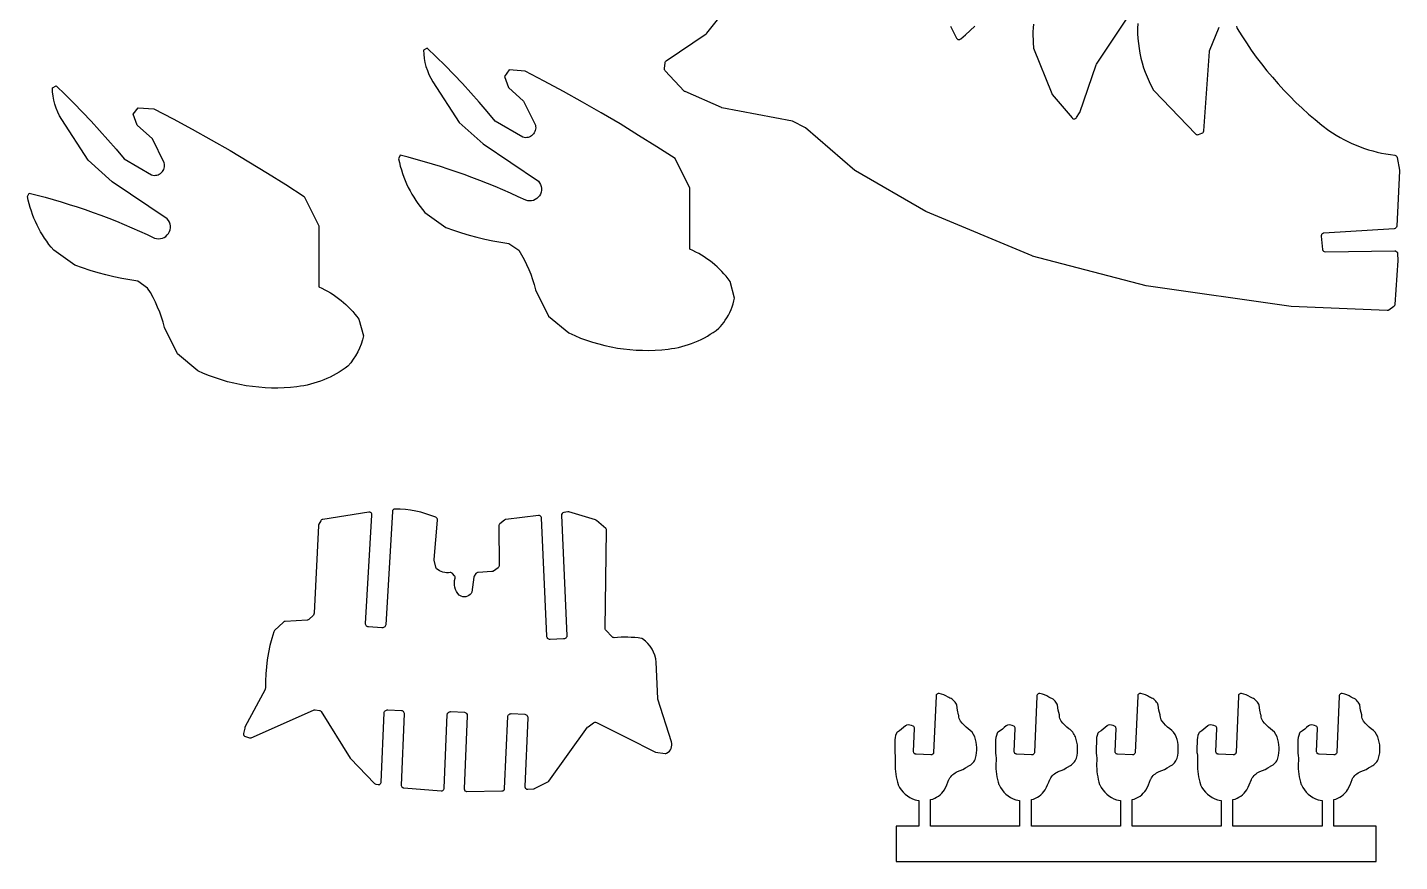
# Model space of a CAD drawing. Header units: millimetres. Extents: x -589 to -2, y 2 to 749.
# Drawn here: x -341.2 to -137, y 181.2 to 305.4 of the extents above; entities that cross this region are included whole.
import ezdxf

# ---------------------------------------------------------------- set-up
doc = ezdxf.new("R2010")
doc.units = ezdxf.units.MM
doc.header["$MEASUREMENT"] = 0

msp = doc.modelspace()

# ---------------------------------------------------------------- linework, layer by layer
for points in [[(-161.27, 305.56), (-161.2, 305.34), (-161.15, 305.23), (-160.47, 304.13), (-159.77, 303.06), (-159.05, 302), (-158.3, 300.96), (-157.53, 299.94), (-156.73, 298.93), (-155.91, 297.95), (-155.07, 296.99), (-154.2, 296.04), (-153.31, 295.12), (-152.4, 294.22), (-151.47, 293.34), (-150.51, 292.48), (-149.54, 291.65), (-148.54, 290.83), (-147.53, 290.05), (-146.97, 289.67), (-146.41, 289.32), (-145.84, 288.99), (-145.25, 288.67), (-144.66, 288.37), (-144.06, 288.09), (-143.45, 287.83), (-142.84, 287.59), (-142.21, 287.37), (-141.58, 287.16), (-140.95, 286.98), (-140.3, 286.82), (-139.66, 286.67), (-139, 286.55), (-138.35, 286.45), (-137.69, 286.37), (-137.56, 286.33), (-137.46, 286.25), (-137.38, 286.15), (-137.33, 286.03), (-136.99, 284.11), (-136.98, 284.01), (-137.4, 275.8), (-137.43, 275.65), (-137.51, 275.53), (-137.62, 275.45), (-137.76, 275.42), (-148.27, 274.75), (-148.35, 274.74), (-148.42, 274.71), (-148.49, 274.67), (-148.55, 274.61), (-148.59, 274.54), (-148.62, 274.47), (-148.64, 274.39), (-148.63, 274.31), (-148.45, 272.33), (-148.4, 272.19), (-148.31, 272.07), (-148.19, 272), (-148.04, 271.97), (-137.67, 272.1), (-137.6, 272.1), (-137.52, 272.07), (-137.4, 271.99), (-137.31, 271.87), (-137.27, 271.73), (-137.24, 270.68), (-137.66, 264.14), (-137.68, 264.05), (-137.72, 263.97), (-137.77, 263.9), (-137.84, 263.84), (-138.58, 263.3), (-138.7, 263.25), (-138.83, 263.23), (-153.09, 263.83), (-174.69, 266.93), (-191.61, 271.35), (-191.67, 271.36), (-207.51, 278), (-217.98, 284.01), (-218.04, 284.06), (-225.41, 290.45), (-225.49, 290.5), (-227.23, 291.39), (-227.34, 291.43), (-237.84, 293.42), (-237.92, 293.45), (-243.32, 295.82), (-243.39, 295.85), (-243.44, 295.9), (-246.29, 298.93), (-246.34, 299), (-246.37, 299.08), (-246.39, 299.16), (-246.39, 299.24), (-246.29, 300.12), (-246.28, 300.21), (-246.24, 300.29), (-246.19, 300.36), (-246.13, 300.41), (-240.17, 304.43), (-240.08, 304.51), (-237.92, 307.22)], [(-191.48, 305.87), (-191.52, 305.3), (-191.55, 304.72), (-191.55, 304.14), (-191.54, 303.56), (-191.52, 302.98), (-191.47, 302.41), (-191.45, 302.29), (-188.76, 295.53), (-188.74, 295.47), (-188.7, 295.41), (-185.71, 291.9), (-185.65, 291.83), (-185.57, 291.78), (-185.48, 291.76), (-185.39, 291.76), (-185.29, 291.77), (-185.21, 291.81), (-185.13, 291.87), (-185.07, 291.95), (-184.62, 292.64), (-184.58, 292.73), (-182.16, 299.8), (-182.11, 299.9), (-176.84, 307.8)], [(-203.83, 305.58), (-202.91, 303.78), (-202.86, 303.7), (-202.8, 303.63), (-202.72, 303.59), (-202.63, 303.56), (-202.54, 303.56), (-202.45, 303.57), (-202.37, 303.6), (-202.29, 303.65), (-201.58, 304.27), (-200.88, 304.9), (-200.2, 305.55)], [(-175.95, 305.93), (-175.97, 305.19), (-175.97, 304.45), (-175.93, 303.71), (-175.86, 302.98), (-175.76, 302.25), (-175.64, 301.52), (-175.48, 300.8), (-175.3, 300.09), (-175.08, 299.38), (-174.84, 298.69), (-174.57, 298), (-174.27, 297.32), (-173.94, 296.66), (-173.58, 296.01), (-173.52, 295.92), (-167.34, 289.53), (-167.26, 289.46), (-167.15, 289.42), (-167.04, 289.41), (-166.93, 289.43), (-166.39, 289.62), (-166.28, 289.67), (-166.2, 289.75), (-166.14, 289.85), (-166.12, 289.96), (-165.29, 301.78), (-165.28, 301.89), (-163.84, 305.42)], [(-285.74, 286.34), (-285.97, 285.82), (-285.85, 285.27), (-285.71, 284.72), (-285.56, 284.18), (-285.38, 283.64), (-285.2, 283.11), (-284.99, 282.59), (-284.77, 282.07), (-284.53, 281.57), (-284.27, 281.07), (-284, 280.57), (-283.72, 280.09), (-283.41, 279.62), (-283.09, 279.15), (-282.76, 278.7), (-282.41, 278.26), (-282.05, 277.82), (-278.92, 275.61), (-277.78, 275.19), (-276.63, 274.81), (-275.47, 274.47), (-274.3, 274.15), (-273.12, 273.87), (-271.93, 273.62), (-270.74, 273.41), (-269.54, 273.23), (-268.07, 272.21), (-267.66, 271.52), (-267.27, 270.81), (-266.92, 270.1), (-266.59, 269.37), (-266.29, 268.63), (-266.02, 267.87), (-265.78, 267.11), (-265.57, 266.33), (-263.64, 262.39), (-260.63, 259.9), (-259.76, 259.5), (-258.88, 259.14), (-257.99, 258.82), (-257.09, 258.52), (-256.18, 258.26), (-255.27, 258.02), (-254.34, 257.83), (-253.41, 257.66), (-252.48, 257.52), (-251.54, 257.42), (-250.6, 257.35), (-249.65, 257.32), (-248.71, 257.31), (-247.76, 257.34), (-246.81, 257.41), (-245.86, 257.5), (-245.35, 257.57), (-244.84, 257.66), (-244.33, 257.76), (-243.83, 257.88), (-243.33, 258.02), (-242.83, 258.17), (-242.35, 258.35), (-241.87, 258.53), (-241.39, 258.73), (-240.92, 258.95), (-240.46, 259.19), (-240.01, 259.44), (-239.57, 259.7), (-239.13, 259.98), (-238.71, 260.28), (-238.29, 260.59), (-238.04, 260.87), (-237.79, 261.17), (-237.56, 261.47), (-237.35, 261.79), (-237.1, 262.17), (-236.88, 262.56), (-236.67, 262.96), (-236.49, 263.37), (-236.33, 263.8), (-236.18, 264.22), (-236.06, 264.66), (-235.96, 265.1), (-236.64, 267.56), (-236.93, 267.95), (-237.23, 268.33), (-237.55, 268.7), (-237.87, 269.06), (-238.21, 269.4), (-238.56, 269.74), (-238.92, 270.06), (-239.3, 270.37), (-239.68, 270.66), (-240.07, 270.95), (-240.47, 271.22), (-240.88, 271.47), (-241.3, 271.72), (-241.73, 271.94), (-242.17, 272.16), (-242.61, 272.36), (-242.61, 281.43), (-244.79, 285.84), (-247.51, 287.59), (-250.25, 289.31), (-253.01, 291), (-255.8, 292.65), (-258.6, 294.26), (-261.43, 295.83), (-264.28, 297.37), (-267.14, 298.88), (-269.51, 299.04), (-270.23, 298.07), (-269.61, 296.45), (-267.38, 294.4), (-265.61, 290.81), (-265.57, 290.62), (-265.56, 290.42), (-265.58, 290.23), (-265.62, 290.04), (-265.69, 289.86), (-265.78, 289.68), (-265.89, 289.52), (-266.02, 289.38), (-266.17, 289.25), (-266.34, 289.14), (-266.52, 289.06), (-266.7, 289), (-266.89, 288.97), (-267.09, 288.96), (-267.29, 288.98), (-267.48, 289.03), (-271.58, 291.42), (-272.77, 292.84), (-273.98, 294.25), (-275.22, 295.64), (-276.48, 297.01), (-277.75, 298.36), (-279.05, 299.69), (-280.37, 301), (-281.71, 302.29), (-282.26, 302.01), (-282.23, 301.39), (-282.16, 300.77), (-282.04, 300.15), (-281.89, 299.55), (-281.69, 298.96), (-281.45, 298.38), (-281.17, 297.82), (-280.85, 297.28), (-276.93, 291.22), (-273.38, 288.03), (-265.16, 282.49), (-264.98, 282.25), (-264.84, 281.99), (-264.75, 281.72), (-264.7, 281.44), (-264.7, 281.15), (-264.75, 280.86), (-264.84, 280.58), (-264.99, 280.32), (-265.17, 280.09), (-265.39, 279.89), (-265.63, 279.74), (-265.89, 279.63), (-266.17, 279.56), (-266.46, 279.54), (-266.75, 279.56), (-267.04, 279.64), (-268.17, 280.17), (-269.3, 280.69), (-270.44, 281.19), (-271.58, 281.68), (-272.73, 282.15), (-273.89, 282.6), (-275.05, 283.05), (-276.21, 283.47), (-277.39, 283.89), (-278.57, 284.28), (-279.75, 284.66), (-280.94, 285.03), (-282.13, 285.38), (-283.33, 285.72), (-284.53, 286.04), (-285.74, 286.34)], [(-337.5, 296.4), (-336.95, 296.69), (-335.62, 295.39), (-334.3, 294.08), (-333, 292.75), (-331.73, 291.4), (-330.47, 290.03), (-329.23, 288.64), (-328.02, 287.24), (-326.82, 285.81), (-322.73, 283.41), (-322.53, 283.36), (-322.34, 283.35), (-322.14, 283.36), (-321.95, 283.39), (-321.76, 283.45), (-321.59, 283.53), (-321.42, 283.63), (-321.27, 283.76), (-321.13, 283.91), (-321.02, 284.07), (-320.93, 284.24), (-320.86, 284.43), (-320.82, 284.62), (-320.8, 284.81), (-320.81, 285.01), (-320.84, 285.21), (-322.62, 288.8), (-324.87, 290.84), (-325.46, 292.46), (-324.75, 293.42), (-322.39, 293.26), (-319.52, 291.76), (-316.67, 290.22), (-313.85, 288.65), (-311.04, 287.03), (-308.25, 285.39), (-305.49, 283.7), (-302.75, 281.99), (-300.03, 280.23), (-297.86, 275.82), (-297.86, 266.75), (-297.41, 266.55), (-296.97, 266.34), (-296.55, 266.11), (-296.12, 265.86), (-295.71, 265.61), (-295.31, 265.33), (-294.92, 265.05), (-294.53, 264.75), (-294.16, 264.44), (-293.8, 264.12), (-293.45, 263.79), (-293.11, 263.44), (-292.78, 263.08), (-292.47, 262.71), (-292.17, 262.33), (-291.87, 261.94), (-291.21, 259.49), (-291.36, 258.87), (-291.55, 258.25), (-291.78, 257.66), (-292.06, 257.08), (-292.37, 256.52), (-292.72, 255.98), (-293.1, 255.47), (-293.53, 254.98), (-293.94, 254.67), (-294.37, 254.38), (-294.81, 254.09), (-295.25, 253.83), (-295.7, 253.58), (-296.16, 253.34), (-296.63, 253.13), (-297.11, 252.92), (-297.59, 252.74), (-298.08, 252.57), (-298.57, 252.41), (-299.07, 252.27), (-299.57, 252.15), (-300.08, 252.05), (-300.59, 251.96), (-301.11, 251.9), (-302.06, 251.8), (-303, 251.73), (-303.95, 251.7), (-304.9, 251.71), (-305.84, 251.74), (-306.78, 251.81), (-307.72, 251.91), (-308.65, 252.05), (-309.58, 252.21), (-310.51, 252.41), (-311.42, 252.64), (-312.33, 252.91), (-313.23, 253.2), (-314.12, 253.53), (-315, 253.89), (-315.86, 254.28), (-318.89, 256.78), (-320.8, 260.73), (-321.01, 261.5), (-321.26, 262.26), (-321.53, 263.02), (-321.83, 263.76), (-322.16, 264.49), (-322.52, 265.2), (-322.91, 265.9), (-323.32, 266.59), (-324.77, 267.61), (-325.97, 267.79), (-327.17, 268.01), (-328.36, 268.26), (-329.54, 268.54), (-330.71, 268.85), (-331.87, 269.2), (-333.03, 269.58), (-334.17, 269.99), (-337.29, 272.22), (-337.66, 272.65), (-338.01, 273.09), (-338.34, 273.55), (-338.66, 274.01), (-338.96, 274.48), (-339.25, 274.97), (-339.52, 275.46), (-339.78, 275.96), (-340.02, 276.47), (-340.24, 276.98), (-340.44, 277.51), (-340.63, 278.04), (-340.8, 278.57), (-340.96, 279.12), (-341.09, 279.66), (-341.21, 280.22), (-340.97, 280.72), (-339.77, 280.42), (-338.57, 280.1), (-337.37, 279.76), (-336.18, 279.41), (-334.99, 279.04), (-333.8, 278.66), (-332.63, 278.27), (-331.45, 277.85), (-330.29, 277.43), (-329.12, 276.98), (-327.97, 276.53), (-326.82, 276.06), (-325.67, 275.57), (-324.53, 275.07), (-323.4, 274.55), (-322.28, 274.02), (-321.99, 273.94), (-321.7, 273.92), (-321.41, 273.94), (-321.13, 274.01), (-320.87, 274.13), (-320.62, 274.28), (-320.41, 274.48), (-320.22, 274.71), (-320.08, 274.98), (-319.99, 275.25), (-319.94, 275.54), (-319.94, 275.83), (-319.99, 276.11), (-320.09, 276.38), (-320.23, 276.63), (-320.41, 276.87), (-328.61, 282.41), (-332.18, 285.6), (-336.1, 291.66), (-336.42, 292.2), (-336.69, 292.76), (-336.93, 293.34), (-337.13, 293.93), (-337.28, 294.53), (-337.4, 295.15), (-337.47, 295.77), (-337.5, 296.4)], [(-260.79, 233.26), (-261.38, 233.17), (-261.52, 233.13), (-261.63, 233.04), (-261.7, 232.91), (-261.72, 232.77), (-260.91, 214.85), (-260.92, 214.75), (-260.95, 214.66), (-261.01, 214.57), (-261.09, 214.5), (-261.2, 214.44), (-261.29, 214.38), (-261.4, 214.36), (-263.41, 214.27), (-263.52, 214.28), (-263.62, 214.32), (-263.71, 214.37), (-263.78, 214.45), (-263.85, 214.56), (-263.89, 214.66), (-263.9, 214.77), (-264.71, 232.37), (-264.72, 232.45), (-264.75, 232.52), (-264.79, 232.59), (-264.85, 232.64), (-264.92, 232.69), (-264.99, 232.73), (-265.07, 232.74), (-265.15, 232.74), (-270.02, 232.15), (-270.13, 232.13), (-270.23, 232.06), (-270.9, 231.51), (-270.96, 231.44), (-271.01, 231.37), (-271.04, 231.28), (-271.05, 231.19), (-270.99, 225.3), (-271, 225.2), (-271.03, 225.11), (-271.08, 225.03), (-271.15, 224.97), (-271.85, 224.44), (-271.96, 224.39), (-272.08, 224.38), (-274.13, 224.27), (-274.23, 224.25), (-274.31, 224.22), (-274.39, 224.17), (-274.45, 224.1), (-274.7, 223.71), (-274.76, 223.55), (-275.09, 221.33), (-275.12, 221.23), (-275.17, 221.14), (-275.33, 220.96), (-275.52, 220.82), (-275.73, 220.71), (-275.95, 220.65), (-276.18, 220.62), (-276.41, 220.64), (-276.64, 220.71), (-276.86, 220.81), (-276.93, 220.88), (-277.16, 221.14), (-277.34, 221.43), (-277.49, 221.73), (-277.59, 222.05), (-277.65, 222.39), (-277.67, 222.73), (-277.65, 223.07), (-277.57, 223.41), (-277.56, 223.5), (-277.56, 223.6), (-277.59, 223.69), (-277.65, 223.77), (-277.93, 224.1), (-278, 224.17), (-278.09, 224.21), (-278.19, 224.24), (-278.29, 224.24), (-278.56, 224.21), (-278.84, 224.21), (-279.1, 224.24), (-279.37, 224.3), (-279.62, 224.39), (-279.87, 224.5), (-280.1, 224.64), (-280.32, 224.81), (-280.4, 224.91), (-280.45, 225.03), (-280.66, 226.08), (-280.67, 226.18), (-280.18, 232.06), (-280.2, 232.19), (-280.24, 232.3), (-280.33, 232.4), (-280.43, 232.47), (-281.16, 232.75), (-281.9, 233), (-282.65, 233.21), (-283.41, 233.38), (-284.18, 233.51), (-284.95, 233.61), (-285.73, 233.67), (-286.51, 233.69), (-286.58, 233.68), (-286.66, 233.66), (-286.78, 233.58), (-286.86, 233.46), (-286.9, 233.31), (-287.89, 216.47), (-287.91, 216.36), (-287.96, 216.27), (-288.02, 216.19), (-288.11, 216.13), (-288.23, 216.08), (-288.33, 216.04), (-288.44, 216.03), (-290.46, 216.15), (-290.56, 216.17), (-290.65, 216.21), (-290.73, 216.28), (-290.79, 216.37), (-290.85, 216.48), (-290.88, 216.58), (-290.89, 216.68), (-289.93, 232.81), (-289.94, 232.9), (-289.97, 232.98), (-290.01, 233.06), (-290.07, 233.12), (-290.14, 233.18), (-290.22, 233.21), (-290.31, 233.23), (-290.4, 233.22), (-297.27, 232.14), (-297.36, 232.12), (-297.44, 232.07), (-297.5, 232.02), (-297.56, 231.95), (-297.85, 231.43), (-297.89, 231.35), (-297.91, 231.26), (-298.54, 218.18), (-298.57, 218.03), (-298.65, 217.9), (-299.33, 217.26), (-299.45, 217.19), (-299.52, 217.16), (-299.59, 217.16), (-302.86, 216.97), (-302.93, 216.97), (-303, 216.95), (-303.11, 216.87), (-304.44, 215.61), (-304.5, 215.53), (-304.55, 215.43), (-304.85, 214.41), (-305.12, 213.37), (-305.34, 212.33), (-305.51, 211.28), (-305.65, 210.22), (-305.74, 209.15), (-305.79, 208.09), (-305.8, 207.02), (-305.81, 206.92), (-305.85, 206.83), (-308.86, 201.22), (-308.88, 201.11), (-309.05, 200.3), (-309.05, 200.16), (-309, 200.02), (-308.91, 199.92), (-308.78, 199.85), (-308.17, 199.66), (-308.03, 199.64), (-307.89, 199.67), (-298.63, 203.79), (-298.52, 203.83), (-298.41, 203.84), (-297.76, 203.74), (-297.67, 203.72), (-297.59, 203.68), (-297.52, 203.63), (-297.47, 203.55), (-293.18, 196.61), (-293.13, 196.56), (-289.57, 192.87), (-289.47, 192.79), (-289.34, 192.74), (-289.01, 192.69), (-288.93, 192.69), (-288.85, 192.7), (-288.77, 192.73), (-288.7, 192.78), (-288.64, 192.84), (-288.6, 192.91), (-288.57, 192.99), (-288.56, 193.07), (-288.12, 203.39), (-288.1, 203.49), (-288.05, 203.59), (-287.98, 203.67), (-287.89, 203.73), (-287.79, 203.78), (-287.69, 203.82), (-287.59, 203.83), (-285.56, 203.74), (-285.46, 203.72), (-285.37, 203.67), (-285.29, 203.61), (-285.23, 203.53), (-285.17, 203.41), (-285.13, 203.32), (-285.12, 203.21), (-285.58, 192.63), (-285.57, 192.55), (-285.55, 192.47), (-285.48, 192.34), (-285.36, 192.25), (-285.29, 192.22), (-285.21, 192.2), (-279.64, 191.76), (-279.48, 191.78), (-279.4, 191.81), (-279.34, 191.86), (-279.28, 191.92), (-279.24, 191.99), (-279.21, 192.07), (-279.2, 192.15), (-278.73, 203.11), (-278.71, 203.21), (-278.67, 203.31), (-278.6, 203.39), (-278.51, 203.45), (-278.39, 203.5), (-278.3, 203.54), (-278.2, 203.55), (-276.16, 203.45), (-276.07, 203.43), (-275.98, 203.39), (-275.9, 203.33), (-275.84, 203.25), (-275.77, 203.14), (-275.74, 203.04), (-275.74, 202.93), (-276.2, 192.06), (-276.17, 191.91), (-276.09, 191.77), (-275.95, 191.69), (-275.88, 191.66), (-275.8, 191.66), (-270.58, 191.75), (-270.5, 191.75), (-270.43, 191.78), (-270.31, 191.86), (-270.23, 191.98), (-270.19, 192.12), (-269.73, 202.81), (-269.71, 202.91), (-269.66, 203), (-269.6, 203.08), (-269.51, 203.14), (-269.4, 203.2), (-269.3, 203.23), (-269.2, 203.25), (-267.17, 203.16), (-267.07, 203.14), (-266.98, 203.09), (-266.9, 203.03), (-266.84, 202.95), (-266.78, 202.83), (-266.74, 202.73), (-266.73, 202.62), (-267.18, 192.4), (-267.17, 192.32), (-267.15, 192.24), (-267.11, 192.16), (-267.05, 192.1), (-266.99, 192.04), (-266.91, 192.01), (-266.83, 191.99), (-266.74, 191.99), (-265.88, 192.06), (-265.81, 192.08), (-265.74, 192.11), (-263.74, 193.08), (-263.66, 193.14), (-263.59, 193.22), (-257.83, 201.22), (-257.74, 201.31), (-256.96, 201.89), (-256.86, 201.94), (-256.75, 201.97), (-256.64, 201.96), (-256.53, 201.93), (-251.95, 199.63), (-247.84, 197.58), (-247.71, 197.53), (-246.3, 197.33), (-246.19, 197.33), (-246.08, 197.37), (-245.86, 197.5), (-245.67, 197.66), (-245.52, 197.86), (-245.41, 198.07), (-245.33, 198.3), (-245.3, 198.55), (-245.31, 198.79), (-245.37, 199.04), (-247.36, 205.38), (-247.37, 205.48), (-247.61, 210.91), (-247.7, 211.43), (-247.83, 211.93), (-248.02, 212.41), (-248.25, 212.86), (-248.54, 213.29), (-248.86, 213.69), (-249.23, 214.06), (-249.64, 214.39), (-249.72, 214.43), (-249.82, 214.45), (-250.32, 214.52), (-250.83, 214.57), (-251.34, 214.6), (-251.85, 214.62), (-252.35, 214.63), (-252.86, 214.62), (-253.37, 214.59), (-253.88, 214.55), (-253.97, 214.56), (-254.06, 214.58), (-254.14, 214.63), (-254.2, 214.69), (-255.12, 215.66), (-255.17, 215.72), (-255.2, 215.8), (-255.22, 215.87), (-255.22, 215.95), (-255, 230.49), (-255, 230.57), (-255.03, 230.65), (-255.07, 230.73), (-255.14, 230.79), (-256.52, 232), (-256.59, 232.06), (-256.67, 232.09), (-260.63, 233.26), (-260.71, 233.27), (-260.79, 233.26)], [(-211.59, 192.64), (-211.39, 192.26), (-211.15, 191.9), (-210.87, 191.57), (-210.57, 191.28), (-210.23, 191.01), (-209.87, 190.78), (-209.49, 190.59), (-209.09, 190.44), (-208.81, 190.37), (-208.53, 190.32), (-208.53, 186.48), (-211.92, 186.48), (-211.92, 181.24), (-140.47, 181.24), (-140.47, 186.48), (-146.78, 186.48), (-146.78, 190.45), (-146.47, 190.54), (-146.17, 190.66), (-145.88, 190.8), (-145.61, 190.98), (-145.35, 191.18), (-145.12, 191.4), (-144.9, 191.65), (-144.72, 191.92), (-144.35, 192.68), (-144.19, 193.07), (-144.05, 193.46), (-144.02, 193.51), (-143.91, 193.69), (-143.78, 193.87), (-143.64, 194.03), (-143.49, 194.18), (-143.33, 194.31), (-143.15, 194.43), (-142.96, 194.54), (-142.76, 194.63), (-142.36, 194.78), (-141.97, 194.96), (-141.59, 195.17), (-141.23, 195.4), (-141.16, 195.43), (-140.98, 195.52), (-140.81, 195.64), (-140.65, 195.77), (-140.5, 195.92), (-140.37, 196.08), (-140.26, 196.25), (-140.17, 196.44), (-140.09, 196.64), (-140, 197.02), (-139.94, 197.41), (-139.91, 197.81), (-139.92, 198.21), (-139.94, 198.61), (-140, 199.01), (-140.09, 199.4), (-140.22, 199.78), (-140.39, 200.14), (-140.61, 200.47), (-140.88, 200.76), (-141.19, 201.01), (-141.51, 201.26), (-141.8, 201.53), (-142.08, 201.83), (-142.33, 202.14), (-142.45, 202.33), (-142.53, 202.52), (-142.58, 202.73), (-142.6, 202.95), (-142.61, 203.06), (-142.71, 203.42), (-142.78, 203.79), (-142.9, 204.52), (-142.91, 204.59), (-142.94, 204.65), (-143.03, 204.82), (-143.14, 204.98), (-143.27, 205.13), (-143.4, 205.26), (-143.56, 205.38), (-143.72, 205.49), (-143.89, 205.57), (-144.07, 205.64), (-144.19, 205.71), (-144.49, 205.9), (-144.81, 206.06), (-145.15, 206.17), (-145.51, 206.25), (-145.59, 206.25), (-145.68, 206.24), (-145.75, 206.21), (-145.82, 206.16), (-145.88, 206.1), (-145.93, 206.03), (-145.95, 205.95), (-145.96, 205.87), (-146.33, 197.49), (-146.34, 197.41), (-146.37, 197.34), (-146.46, 197.22), (-146.59, 197.14), (-146.66, 197.12), (-146.74, 197.11), (-148.94, 197.21), (-149.02, 197.22), (-149.09, 197.25), (-149.16, 197.29), (-149.22, 197.34), (-149.26, 197.4), (-149.3, 197.47), (-149.32, 197.55), (-149.33, 197.63), (-149.18, 201.03), (-149.19, 201.15), (-149.23, 201.25), (-149.3, 201.34), (-149.4, 201.41), (-149.63, 201.5), (-149.86, 201.55), (-150.11, 201.56), (-150.35, 201.52), (-150.44, 201.49), (-150.52, 201.42), (-150.81, 201.17), (-151.1, 200.93), (-151.41, 200.71), (-151.72, 200.49), (-151.81, 200.42), (-151.87, 200.33), (-151.99, 200.01), (-152.07, 199.68), (-152.1, 199.34), (-152.1, 199), (-152.1, 198.94), (-152.13, 198.19), (-152.12, 197.44), (-152.11, 197.38), (-152.06, 197), (-152.04, 196.61), (-152.04, 196.23), (-152.06, 195.84), (-152.07, 195.44), (-152.05, 195.04), (-152.02, 194.64), (-151.97, 194.25), (-151.91, 193.85), (-151.83, 193.46), (-151.73, 193.07), (-151.62, 192.69), (-151.6, 192.64), (-151.39, 192.26), (-151.15, 191.9), (-150.88, 191.57), (-150.57, 191.28), (-150.24, 191.01), (-149.88, 190.78), (-149.49, 190.59), (-149.09, 190.44), (-148.81, 190.37), (-148.52, 190.32), (-148.52, 186.48), (-161.78, 186.48), (-161.78, 190.45), (-161.46, 190.54), (-161.16, 190.66), (-160.88, 190.8), (-160.61, 190.98), (-160.35, 191.18), (-160.12, 191.4), (-159.91, 191.65), (-159.72, 191.92), (-159.53, 192.3), (-159.35, 192.68), (-159.04, 193.46), (-159.02, 193.51), (-158.91, 193.69), (-158.78, 193.87), (-158.64, 194.03), (-158.49, 194.18), (-158.33, 194.31), (-158.15, 194.43), (-157.96, 194.54), (-157.77, 194.63), (-157.36, 194.78), (-156.97, 194.96), (-156.59, 195.17), (-156.23, 195.4), (-156.17, 195.43), (-155.98, 195.52), (-155.81, 195.64), (-155.65, 195.77), (-155.5, 195.92), (-155.37, 196.08), (-155.26, 196.25), (-155.16, 196.44), (-155.09, 196.64), (-155, 197.02), (-154.94, 197.41), (-154.91, 197.81), (-154.92, 198.21), (-154.94, 198.61), (-155, 199.01), (-155.09, 199.4), (-155.21, 199.78), (-155.39, 200.14), (-155.61, 200.47), (-155.88, 200.76), (-156.18, 201.01), (-156.5, 201.26), (-156.8, 201.53), (-157.08, 201.83), (-157.34, 202.14), (-157.45, 202.33), (-157.53, 202.52), (-157.58, 202.73), (-157.59, 202.95), (-157.62, 203.06), (-157.78, 203.79), (-157.89, 204.52), (-157.93, 204.65), (-158.03, 204.82), (-158.14, 204.98), (-158.26, 205.13), (-158.4, 205.26), (-158.56, 205.38), (-158.72, 205.49), (-158.89, 205.57), (-159.08, 205.64), (-159.19, 205.71), (-159.49, 205.9), (-159.81, 206.06), (-160.15, 206.17), (-160.5, 206.25), (-160.59, 206.25), (-160.67, 206.24), (-160.75, 206.21), (-160.82, 206.16), (-160.88, 206.1), (-160.93, 206.03), (-160.96, 205.95), (-160.97, 205.87), (-161.32, 197.49), (-161.34, 197.41), (-161.36, 197.34), (-161.46, 197.22), (-161.59, 197.14), (-161.67, 197.12), (-161.75, 197.11), (-163.94, 197.21), (-164.02, 197.22), (-164.09, 197.25), (-164.16, 197.29), (-164.22, 197.34), (-164.3, 197.47), (-164.32, 197.55), (-164.33, 197.63), (-164.18, 201.03), (-164.19, 201.15), (-164.23, 201.25), (-164.3, 201.34), (-164.4, 201.41), (-164.62, 201.5), (-164.86, 201.55), (-165.11, 201.56), (-165.35, 201.52), (-165.45, 201.49), (-165.53, 201.42), (-165.81, 201.17), (-166.1, 200.93), (-166.4, 200.71), (-166.71, 200.49), (-166.8, 200.42), (-166.87, 200.33), (-166.99, 200.01), (-167.06, 199.68), (-167.1, 199.34), (-167.09, 199), (-167.09, 198.94), (-167.13, 198.19), (-167.13, 197.44), (-167.12, 197.38), (-167.06, 197), (-167.04, 196.61), (-167.04, 196.23), (-167.07, 195.84), (-167.07, 195.44), (-167.05, 195.04), (-167.02, 194.64), (-166.97, 194.25), (-166.91, 193.85), (-166.83, 193.46), (-166.73, 193.07), (-166.61, 192.69), (-166.6, 192.64), (-166.39, 192.26), (-166.15, 191.9), (-165.88, 191.57), (-165.57, 191.28), (-165.24, 191.01), (-164.88, 190.78), (-164.5, 190.59), (-164.09, 190.44), (-163.81, 190.37), (-163.53, 190.32), (-163.53, 186.48), (-176.78, 186.48), (-176.78, 190.45), (-176.47, 190.54), (-176.17, 190.66), (-175.88, 190.8), (-175.61, 190.98), (-175.35, 191.18), (-175.12, 191.4), (-174.9, 191.65), (-174.71, 191.92), (-174.35, 192.68), (-174.19, 193.07), (-174.05, 193.46), (-174.02, 193.51), (-173.91, 193.69), (-173.78, 193.87), (-173.64, 194.03), (-173.49, 194.18), (-173.32, 194.31), (-173.15, 194.43), (-172.96, 194.54), (-172.76, 194.63), (-172.36, 194.78), (-171.97, 194.96), (-171.59, 195.17), (-171.22, 195.4), (-171.16, 195.43), (-170.98, 195.52), (-170.8, 195.64), (-170.65, 195.77), (-170.5, 195.92), (-170.37, 196.08), (-170.26, 196.25), (-170.17, 196.44), (-170.09, 196.64), (-170, 197.02), (-169.94, 197.41), (-169.91, 197.81), (-169.91, 198.21), (-169.94, 198.61), (-170, 199.01), (-170.09, 199.4), (-170.22, 199.78), (-170.39, 200.14), (-170.61, 200.47), (-170.88, 200.76), (-171.19, 201.01), (-171.51, 201.26), (-171.8, 201.53), (-172.08, 201.83), (-172.33, 202.14), (-172.45, 202.33), (-172.53, 202.52), (-172.58, 202.73), (-172.6, 202.95), (-172.62, 203.06), (-172.79, 203.79), (-172.9, 204.52), (-172.94, 204.65), (-173.03, 204.82), (-173.14, 204.98), (-173.27, 205.13), (-173.4, 205.26), (-173.56, 205.38), (-173.72, 205.49), (-173.89, 205.57), (-174.07, 205.64), (-174.19, 205.71), (-174.49, 205.9), (-174.81, 206.06), (-175.15, 206.17), (-175.51, 206.25), (-175.59, 206.25), (-175.67, 206.24), (-175.75, 206.21), (-175.82, 206.16), (-175.88, 206.1), (-175.93, 206.03), (-175.95, 205.95), (-175.96, 205.87), (-176.33, 197.49), (-176.34, 197.41), (-176.37, 197.34), (-176.46, 197.22), (-176.59, 197.14), (-176.66, 197.12), (-176.74, 197.11), (-178.94, 197.21), (-179.02, 197.22), (-179.09, 197.25), (-179.16, 197.29), (-179.22, 197.34), (-179.26, 197.4), (-179.3, 197.47), (-179.32, 197.55), (-179.33, 197.63), (-179.17, 201.03), (-179.19, 201.15), (-179.23, 201.25), (-179.3, 201.34), (-179.4, 201.41), (-179.63, 201.5), (-179.86, 201.55), (-180.1, 201.56), (-180.35, 201.52), (-180.44, 201.49), (-180.52, 201.42), (-180.81, 201.17), (-181.1, 200.93), (-181.41, 200.71), (-181.72, 200.49), (-181.81, 200.42), (-181.87, 200.33), (-181.99, 200.01), (-182.07, 199.68), (-182.1, 199.34), (-182.1, 199), (-182.1, 198.94), (-182.13, 198.19), (-182.12, 197.44), (-182.12, 197.38), (-182.07, 197), (-182.04, 196.61), (-182.04, 196.23), (-182.07, 195.84), (-182.07, 195.44), (-182.06, 195.04), (-182.02, 194.64), (-181.98, 194.25), (-181.91, 193.85), (-181.83, 193.46), (-181.73, 193.07), (-181.62, 192.69), (-181.59, 192.64), (-181.39, 192.26), (-181.15, 191.9), (-180.87, 191.57), (-180.57, 191.28), (-180.24, 191.01), (-179.88, 190.78), (-179.49, 190.59), (-179.09, 190.44), (-178.81, 190.37), (-178.53, 190.32), (-178.53, 186.48), (-191.77, 186.48), (-191.77, 190.45), (-191.46, 190.54), (-191.16, 190.66), (-190.88, 190.8), (-190.61, 190.98), (-190.35, 191.18), (-190.12, 191.4), (-189.91, 191.65), (-189.72, 191.92), (-189.53, 192.3), (-189.36, 192.68), (-189.2, 193.07), (-189.05, 193.46), (-189.01, 193.51), (-188.91, 193.69), (-188.78, 193.87), (-188.64, 194.03), (-188.49, 194.18), (-188.33, 194.31), (-188.15, 194.43), (-187.96, 194.54), (-187.77, 194.63), (-187.36, 194.78), (-186.97, 194.96), (-186.59, 195.17), (-186.23, 195.4), (-186.17, 195.43), (-185.98, 195.52), (-185.81, 195.64), (-185.65, 195.77), (-185.5, 195.92), (-185.37, 196.08), (-185.26, 196.25), (-185.16, 196.44), (-185.08, 196.64), (-184.99, 197.02), (-184.94, 197.41), (-184.91, 197.81), (-184.92, 198.21), (-184.94, 198.61), (-185, 199.01), (-185.1, 199.4), (-185.22, 199.78), (-185.3, 199.97), (-185.39, 200.14), (-185.5, 200.31), (-185.61, 200.47), (-185.88, 200.76), (-186.03, 200.89), (-186.19, 201.01), (-186.51, 201.26), (-186.81, 201.53), (-187.08, 201.83), (-187.34, 202.14), (-187.45, 202.33), (-187.53, 202.52), (-187.58, 202.73), (-187.59, 202.95), (-187.62, 203.06), (-187.78, 203.79), (-187.89, 204.52), (-187.93, 204.65), (-188.03, 204.82), (-188.14, 204.98), (-188.26, 205.13), (-188.4, 205.26), (-188.56, 205.38), (-188.72, 205.49), (-188.89, 205.57), (-189.08, 205.64), (-189.19, 205.71), (-189.49, 205.9), (-189.81, 206.06), (-190.15, 206.17), (-190.5, 206.25), (-190.59, 206.25), (-190.67, 206.24), (-190.75, 206.21), (-190.83, 206.16), (-190.88, 206.1), (-190.93, 206.03), (-190.96, 205.95), (-190.97, 205.87), (-191.33, 197.49), (-191.34, 197.41), (-191.37, 197.34), (-191.41, 197.27), (-191.46, 197.22), (-191.59, 197.14), (-191.67, 197.12), (-191.75, 197.11), (-193.94, 197.21), (-194.02, 197.22), (-194.09, 197.25), (-194.16, 197.29), (-194.22, 197.34), (-194.3, 197.47), (-194.32, 197.55), (-194.33, 197.63), (-194.18, 201.03), (-194.19, 201.15), (-194.23, 201.25), (-194.3, 201.34), (-194.39, 201.41), (-194.62, 201.5), (-194.86, 201.55), (-195.11, 201.56), (-195.35, 201.52), (-195.44, 201.49), (-195.53, 201.42), (-195.81, 201.17), (-196.1, 200.93), (-196.71, 200.49), (-196.8, 200.42), (-196.86, 200.33), (-196.99, 200.01), (-197.07, 199.68), (-197.1, 199.34), (-197.1, 199), (-197.1, 198.94), (-197.13, 198.19), (-197.13, 197.44), (-197.12, 197.38), (-197.06, 197), (-197.04, 196.61), (-197.04, 196.23), (-197.07, 195.84), (-197.07, 195.44), (-197.05, 195.04), (-197.02, 194.64), (-196.97, 194.25), (-196.91, 193.85), (-196.83, 193.46), (-196.73, 193.07), (-196.61, 192.69), (-196.6, 192.64), (-196.39, 192.26), (-196.15, 191.9), (-195.88, 191.57), (-195.57, 191.28), (-195.24, 191.01), (-194.88, 190.78), (-194.5, 190.59), (-194.09, 190.44), (-193.81, 190.37), (-193.53, 190.32), (-193.53, 186.48), (-206.78, 186.48), (-206.78, 190.45), (-206.47, 190.54), (-206.17, 190.66), (-205.88, 190.8), (-205.61, 190.98), (-205.35, 191.18), (-205.12, 191.4), (-204.9, 191.65), (-204.71, 191.92), (-204.35, 192.68), (-204.05, 193.46), (-204.02, 193.51), (-203.91, 193.69), (-203.78, 193.87), (-203.64, 194.03), (-203.49, 194.18), (-203.33, 194.31), (-203.15, 194.43), (-202.97, 194.54), (-202.77, 194.63), (-202.37, 194.78), (-201.97, 194.96), (-201.59, 195.17), (-201.22, 195.4), (-201.17, 195.43), (-200.98, 195.52), (-200.81, 195.64), (-200.65, 195.77), (-200.5, 195.92), (-200.37, 196.08), (-200.26, 196.25), (-200.16, 196.44), (-200.09, 196.64), (-200, 197.02), (-199.94, 197.41), (-199.91, 197.81), (-199.91, 198.21), (-199.94, 198.61), (-200, 199.01), (-200.09, 199.4), (-200.22, 199.78), (-200.39, 200.14), (-200.61, 200.47), (-200.88, 200.76), (-201.19, 201.01), (-201.51, 201.26), (-201.8, 201.53), (-202.08, 201.83), (-202.33, 202.14), (-202.45, 202.33), (-202.53, 202.52), (-202.58, 202.73), (-202.6, 202.95), (-202.62, 203.06), (-202.78, 203.79), (-202.9, 204.52), (-202.94, 204.65), (-203.03, 204.82), (-203.14, 204.98), (-203.27, 205.13), (-203.41, 205.26), (-203.56, 205.38), (-203.72, 205.49), (-203.9, 205.57), (-204.08, 205.64), (-204.18, 205.71), (-204.49, 205.9), (-204.81, 206.06), (-205.15, 206.17), (-205.51, 206.25), (-205.59, 206.25), (-205.67, 206.24), (-205.75, 206.21), (-205.82, 206.16), (-205.88, 206.1), (-205.93, 206.03), (-205.96, 205.95), (-205.97, 205.87), (-206.33, 197.49), (-206.34, 197.41), (-206.37, 197.34), (-206.46, 197.22), (-206.59, 197.14), (-206.66, 197.12), (-206.74, 197.11), (-208.93, 197.21), (-209.02, 197.22), (-209.09, 197.25), (-209.16, 197.29), (-209.22, 197.34), (-209.26, 197.4), (-209.3, 197.47), (-209.32, 197.55), (-209.32, 197.63), (-209.17, 201.03), (-209.19, 201.15), (-209.23, 201.25), (-209.3, 201.34), (-209.4, 201.41), (-209.63, 201.5), (-209.86, 201.55), (-210.1, 201.56), (-210.35, 201.52), (-210.44, 201.49), (-210.52, 201.42), (-210.81, 201.17), (-211.1, 200.93), (-211.41, 200.71), (-211.72, 200.49), (-211.81, 200.42), (-211.87, 200.33), (-211.99, 200.01), (-212.07, 199.68), (-212.1, 199.34), (-212.1, 199), (-212.1, 198.94), (-212.13, 198.19), (-212.12, 197.44), (-212.12, 197.38), (-212.07, 197), (-212.04, 196.61), (-212.04, 196.23), (-212.07, 195.84), (-212.07, 195.44), (-212.06, 195.04), (-212.02, 194.64), (-211.97, 194.25), (-211.91, 193.85), (-211.83, 193.46), (-211.73, 193.07), (-211.62, 192.69), (-211.59, 192.64)]]:
    msp.add_lwpolyline(points)

doc.saveas('drawing.dxf')
